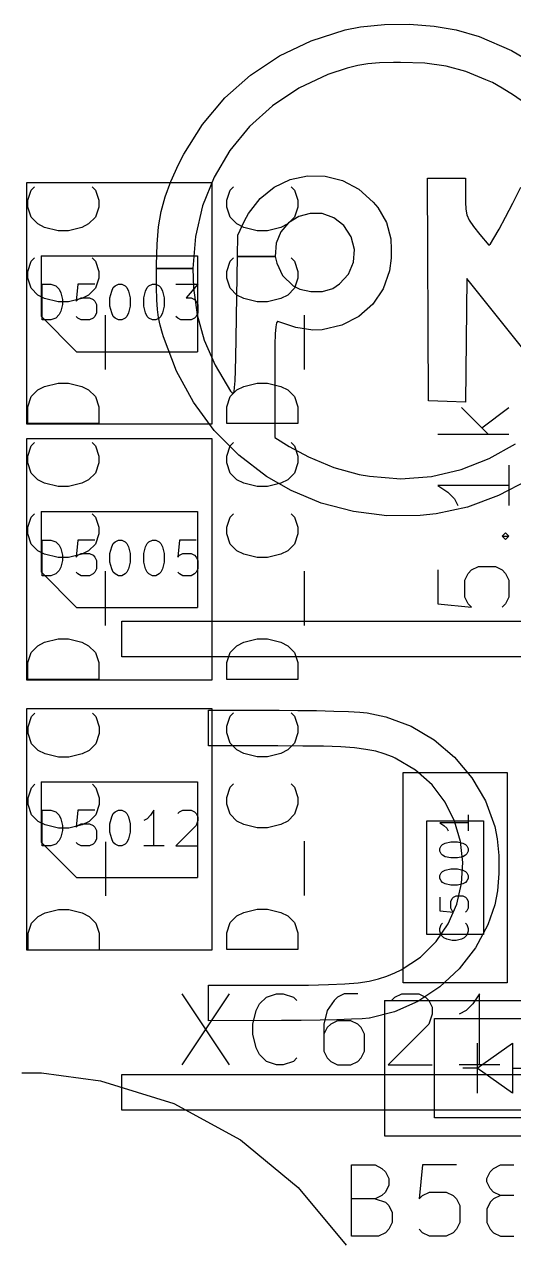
# Model space of a CAD drawing. Extents: x 0 to 141, y 0 to 216.
# Drawn here: x 100.71 to 107.6, y 23.16 to 40.27 of the extents above; entities that cross this region are included whole.
import ezdxf

# ---------------------------------------------------------------- set-up
doc = ezdxf.new("R2010")
doc.units = 0
doc.layers.get('0').update_dxf_attribs({"linetype": 'CONTINUOUS'})

msp = doc.modelspace()

# ---------------------------------------------------------------- linework, layer by layer
at = {"color": 0}
for p, q in [((105.227, 40.1959), (105.441, 40.2375)), ((105.441, 40.2375), (105.778, 40.2703)), ((105.778, 40.2703), (106.134, 40.2745)), ((106.134, 40.2745), (106.48, 40.2498)), ((106.48, 40.2498), (106.788, 40.1959)), ((104.302, 39.8307), (104.747, 40.0445)), ((104.747, 40.0445), (105.227, 40.1959)), ((106.788, 40.1959), (107.111, 40.1024)), ((107.111, 40.1024), (107.567, 39.908)), ((107.567, 39.908), (107.986, 39.6572)), ((103.896, 39.5609), (104.302, 39.8307)), ((105.547, 39.7207), (105.403, 39.6956)), ((105.708, 39.7344), (105.547, 39.7207)), ((105.909, 39.7397), (105.708, 39.7344)), ((106.007, 39.7397), (105.909, 39.7397)), ((106.349, 39.7274), (106.007, 39.7397)), ((106.646, 39.6861), (106.349, 39.7274)), ((103.533, 39.2384), (103.896, 39.5609)), ((104.983, 39.5676), (104.573, 39.3746)), ((105.256, 39.6586), (104.983, 39.5676)), ((105.403, 39.6956), (105.256, 39.6586)), ((106.925, 39.6117), (106.646, 39.6861)), ((107.208, 39.4959), (106.925, 39.6117)), ((104.573, 39.3746), (104.203, 39.1294)), ((107.298, 39.4547), (107.208, 39.4959)), ((107.437, 39.3774), (107.298, 39.4547)), ((107.594, 39.2797), (107.437, 39.3774)), ((103.218, 38.8648), (103.533, 39.2384)), ((107.752, 39.1721), (107.594, 39.2797)), ((104.203, 39.1294), (103.879, 38.8359)), ((102.956, 38.4457), (103.218, 38.8648)), ((103.879, 38.8359), (103.604, 38.4997)), ((102.884, 38.3039), (102.956, 38.4457)), ((103.604, 38.4997), (103.383, 38.1261)), ((102.774, 38.0615), (102.884, 38.3039)), ((100.748, 34.6494), (100.748, 38.0488)), ((100.748, 38.0488), (103.349, 38.0488)), ((100.809, 37.9416), (100.857, 37.9899)), ((101.666, 37.9899), (101.714, 37.9416)), ((102.693, 37.8464), (102.774, 38.0615)), ((103.383, 38.1261), (103.221, 37.7225)), ((103.349, 38.0488), (103.349, 34.6494)), ((103.609, 37.9416), (103.656, 37.9899)), ((104.229, 37.9857), (104.455, 38.0919)), ((104.455, 38.0919), (104.698, 38.1441)), ((104.466, 37.9899), (104.513, 37.9416)), ((104.698, 38.1441), (104.946, 38.1399)), ((104.946, 38.1399), (105.19, 38.0781)), ((105.19, 38.0781), (105.418, 37.9568)), ((106.401, 34.9774), (106.383, 38.1123)), ((106.383, 38.1123), (106.921, 38.1123)), ((106.921, 38.1123), (106.921, 37.8397)), ((100.761, 37.7994), (100.809, 37.9416)), ((101.714, 37.9416), (101.761, 37.7994)), ((102.636, 37.6396), (102.693, 37.8464)), ((103.561, 37.7994), (103.609, 37.9416)), ((103.866, 37.6135), (104.03, 37.8259)), ((104.03, 37.8259), (104.229, 37.9857)), ((104.513, 37.9416), (104.562, 37.7994)), ((105.418, 37.9568), (105.622, 37.7747)), ((106.921, 37.8397), (106.922, 37.7747)), ((107.585, 37.7596), (107.696, 37.9843)), ((100.761, 37.7045), (100.761, 37.7994)), ((100.809, 37.5613), (100.761, 37.7045)), ((101.761, 37.7045), (101.714, 37.5613)), ((101.761, 37.7994), (101.761, 37.7045)), ((103.221, 37.7225), (103.12, 37.2911)), ((103.561, 37.7045), (103.561, 37.7994)), ((103.609, 37.5613), (103.561, 37.7045)), ((104.562, 37.7045), (104.513, 37.5613)), ((104.562, 37.7994), (104.562, 37.7045)), ((105.622, 37.7747), (105.686, 37.6961)), ((105.686, 37.6961), (105.806, 37.4869)), ((106.922, 37.7747), (106.925, 37.6756)), ((106.925, 37.6756), (106.94, 37.5955)), ((107.482, 37.5599), (107.585, 37.7596)), ((100.904, 37.4661), (100.809, 37.5613)), ((101.714, 37.5613), (101.618, 37.4661)), ((102.6, 37.4248), (102.636, 37.6396)), ((103.704, 37.4661), (103.609, 37.5613)), ((103.715, 37.3063), (103.811, 37.5087)), ((103.811, 37.5087), (103.866, 37.6135)), ((104.43, 37.4812), (104.32, 37.3546)), ((104.513, 37.5613), (104.418, 37.4661)), ((104.573, 37.5694), (104.43, 37.4812)), ((104.734, 37.6149), (104.573, 37.5694)), ((104.903, 37.6121), (104.734, 37.6149)), ((105.067, 37.5543), (104.903, 37.6121)), ((105.208, 37.4442), (105.067, 37.5543)), ((105.806, 37.4869), (105.868, 37.2551)), ((106.94, 37.5955), (106.973, 37.5186)), ((106.973, 37.5186), (107.03, 37.4315)), ((107.392, 37.393), (107.482, 37.5599)), ((100.999, 37.4177), (100.904, 37.4661)), ((101.189, 37.3712), (100.999, 37.4177)), ((101.333, 37.3712), (101.189, 37.3712)), ((101.523, 37.4177), (101.333, 37.3712)), ((101.618, 37.4661), (101.523, 37.4177)), ((102.58, 37.181), (102.6, 37.4248)), ((103.799, 37.4177), (103.704, 37.4661)), ((103.71, 37.0085), (103.715, 37.3063)), ((103.989, 37.3712), (103.799, 37.4177)), ((104.133, 37.3712), (103.989, 37.3712)), ((104.323, 37.4177), (104.133, 37.3712)), ((104.32, 37.3546), (104.254, 37.1948)), ((104.418, 37.4661), (104.323, 37.4177)), ((105.312, 37.2844), (105.208, 37.4442)), ((107.03, 37.4315), (107.12, 37.3186)), ((107.12, 37.3186), (107.249, 37.1658)), ((107.32, 37.2664), (107.392, 37.393)), ((102.573, 36.89), (102.58, 37.181)), ((103.12, 37.2911), (103.084, 36.8378)), ((104.254, 37.1948), (104.244, 37.0085)), ((105.356, 37.1066), (105.312, 37.2844)), ((105.868, 37.2551), (105.872, 37.1066)), ((107.249, 37.1658), (107.271, 37.1877)), ((107.271, 37.1877), (107.32, 37.2664)), ((100.809, 36.9425), (100.857, 36.9895)), ((100.948, 37.0198), (100.948, 36.1692)), ((100.948, 37.0198), (103.149, 37.0198)), ((101.666, 36.9895), (101.714, 36.9425)), ((103.149, 37.0198), (103.149, 35.669)), ((103.609, 36.9425), (103.656, 36.9895)), ((103.697, 36.1611), (103.71, 37.0085)), ((103.71, 37.0085), (104.244, 37.0085)), ((104.244, 37.0085), (103.71, 37.0085)), ((104.244, 37.0085), (104.264, 36.9122)), ((104.466, 36.9895), (104.513, 36.9425)), ((105.343, 36.9274), (105.356, 37.1066)), ((105.875, 36.9866), (105.85, 36.8088)), ((105.872, 37.1066), (105.875, 36.9866)), ((100.761, 36.7993), (100.809, 36.9425)), ((100.761, 36.7041), (100.761, 36.7993)), ((101.714, 36.9425), (101.761, 36.7993)), ((101.761, 36.7993), (101.761, 36.7041)), ((102.573, 36.8378), (102.573, 36.89)), ((102.573, 36.8046), (102.573, 36.8378)), ((102.573, 36.8378), (103.084, 36.8378)), ((103.084, 36.8378), (102.573, 36.8378)), ((102.574, 36.5746), (102.573, 36.8046)), ((103.084, 36.8378), (103.092, 36.5661)), ((103.561, 36.7993), (103.609, 36.9425)), ((103.561, 36.7041), (103.561, 36.7993)), ((104.264, 36.9122), (104.346, 36.7411)), ((104.513, 36.9425), (104.562, 36.7993)), ((104.562, 36.7993), (104.562, 36.7041)), ((105.272, 36.7605), (105.343, 36.9274)), ((105.85, 36.8088), (105.76, 36.5538)), ((100.809, 36.5608), (100.761, 36.7041)), ((101.761, 36.7041), (101.714, 36.5608)), ((103.609, 36.5608), (103.561, 36.7041)), ((104.346, 36.7411), (104.494, 36.5965)), ((104.562, 36.7041), (104.513, 36.5608)), ((105.051, 36.558), (105.149, 36.6215)), ((105.149, 36.6215), (105.272, 36.7605)), ((106.939, 36.697), (106.929, 35.8278)), ((107.727, 35.7131), (106.939, 36.697)), ((100.904, 36.4656), (100.809, 36.5608)), ((100.999, 36.4187), (100.904, 36.4656)), ((100.965, 36.1184), (100.965, 36.6187)), ((100.965, 36.6187), (101.085, 36.6187)), ((101.085, 36.6187), (101.156, 36.5936)), ((101.156, 36.5936), (101.203, 36.5471)), ((101.203, 36.5471), (101.228, 36.4987)), ((101.228, 36.4987), (101.251, 36.4035)), ((101.465, 36.6187), (101.442, 36.3802)), ((101.703, 36.6187), (101.465, 36.6187)), ((101.618, 36.4656), (101.523, 36.4187)), ((101.714, 36.5608), (101.618, 36.4656)), ((101.918, 36.4271), (101.942, 36.522)), ((101.942, 36.522), (101.965, 36.5704)), ((101.965, 36.5704), (101.989, 36.5936)), ((101.989, 36.5936), (102.037, 36.6187)), ((102.037, 36.6187), (102.085, 36.6187)), ((102.085, 36.6187), (102.132, 36.5936)), ((102.132, 36.5936), (102.155, 36.5704)), ((102.155, 36.5704), (102.18, 36.522)), ((102.18, 36.522), (102.204, 36.4271)), ((102.394, 36.4271), (102.417, 36.522)), ((102.417, 36.522), (102.442, 36.5704)), ((102.442, 36.5704), (102.465, 36.5936)), ((102.465, 36.5936), (102.514, 36.6187)), ((102.514, 36.6187), (102.561, 36.6187)), ((102.561, 36.6187), (102.609, 36.5936)), ((102.578, 36.3996), (102.574, 36.5746)), ((102.609, 36.5936), (102.632, 36.5704)), ((102.632, 36.5704), (102.656, 36.522)), ((102.656, 36.522), (102.681, 36.4271)), ((102.846, 36.6187), (103.156, 36.6187)), ((103.156, 36.6187), (102.989, 36.4271)), ((103.092, 36.5661), (103.143, 36.1887)), ((103.704, 36.4656), (103.609, 36.5608)), ((103.799, 36.4187), (103.704, 36.4656)), ((104.418, 36.4656), (104.323, 36.4187)), ((104.513, 36.5608), (104.418, 36.4656)), ((104.494, 36.5965), (104.588, 36.5471)), ((104.588, 36.5471), (104.743, 36.5139)), ((104.743, 36.5139), (104.909, 36.5167)), ((104.909, 36.5167), (105.051, 36.558)), ((105.76, 36.5538), (105.616, 36.3375)), ((101.189, 36.3707), (100.999, 36.4187)), ((101.333, 36.3707), (101.189, 36.3707)), ((101.251, 36.3319), (101.228, 36.237)), ((101.251, 36.4035), (101.251, 36.3319)), ((101.523, 36.4187), (101.333, 36.3707)), ((101.442, 36.3802), (101.465, 36.4035)), ((101.465, 36.4035), (101.513, 36.4271)), ((101.513, 36.4271), (101.632, 36.4271)), ((101.632, 36.4271), (101.68, 36.4035)), ((101.68, 36.4035), (101.703, 36.3802)), ((101.703, 36.3802), (101.727, 36.3319)), ((101.727, 36.3319), (101.727, 36.2133)), ((101.918, 36.3086), (101.918, 36.4271)), ((101.942, 36.2133), (101.918, 36.3086)), ((102.204, 36.3086), (102.18, 36.2133)), ((102.204, 36.4271), (102.204, 36.3086)), ((102.394, 36.3086), (102.394, 36.4271)), ((102.417, 36.2133), (102.394, 36.3086)), ((102.587, 36.2631), (102.578, 36.3996)), ((102.681, 36.3086), (102.656, 36.2133)), ((102.681, 36.4271), (102.681, 36.3086)), ((102.989, 36.4271), (103.061, 36.4271)), ((103.061, 36.4271), (103.109, 36.4035)), ((103.109, 36.4035), (103.132, 36.3802)), ((103.132, 36.3802), (103.156, 36.3319)), ((103.156, 36.3319), (103.156, 36.2133)), ((103.989, 36.3707), (103.799, 36.4187)), ((104.133, 36.3707), (103.989, 36.3707)), ((104.323, 36.4187), (104.133, 36.3707)), ((105.616, 36.3375), (105.42, 36.164)), ((100.948, 36.1692), (101.448, 35.669)), ((101.085, 36.1184), (100.965, 36.1184)), ((101.156, 36.1417), (101.085, 36.1184)), ((101.203, 36.1901), (101.156, 36.1417)), ((101.228, 36.237), (101.203, 36.1901)), ((101.465, 36.1417), (101.442, 36.1654)), ((101.513, 36.1184), (101.465, 36.1417)), ((101.632, 36.1184), (101.513, 36.1184)), ((101.68, 36.1417), (101.632, 36.1184)), ((101.703, 36.1654), (101.68, 36.1417)), ((101.727, 36.2133), (101.703, 36.1654)), ((101.856, 35.4182), (101.856, 36.1805)), ((101.965, 36.1654), (101.942, 36.2133)), ((101.989, 36.1417), (101.965, 36.1654)), ((102.037, 36.1184), (101.989, 36.1417)), ((102.085, 36.1184), (102.037, 36.1184)), ((102.132, 36.1417), (102.085, 36.1184)), ((102.155, 36.1654), (102.132, 36.1417)), ((102.18, 36.2133), (102.155, 36.1654)), ((102.442, 36.1654), (102.417, 36.2133)), ((102.465, 36.1417), (102.442, 36.1654)), ((102.514, 36.1184), (102.465, 36.1417)), ((102.561, 36.1184), (102.514, 36.1184)), ((102.609, 36.1417), (102.561, 36.1184)), ((102.6, 36.1502), (102.587, 36.2631)), ((102.624, 36.0426), (102.6, 36.1502)), ((102.632, 36.1654), (102.609, 36.1417)), ((102.656, 36.2133), (102.632, 36.1654)), ((102.871, 36.1417), (102.846, 36.1654)), ((102.917, 36.1184), (102.871, 36.1417)), ((103.061, 36.1184), (102.917, 36.1184)), ((103.109, 36.1417), (103.061, 36.1184)), ((103.132, 36.1654), (103.109, 36.1417)), ((103.156, 36.2133), (103.132, 36.1654)), ((103.143, 36.1887), (103.244, 35.833)), ((103.692, 35.8454), (103.697, 36.1611)), ((104.656, 35.4182), (104.656, 36.1805)), ((105.42, 36.164), (105.181, 36.0426)), ((102.656, 35.9255), (102.624, 36.0426)), ((104.25, 36.0204), (104.243, 35.9212)), ((104.261, 36.0772), (104.25, 36.0204)), ((104.275, 36.0938), (104.261, 36.0772)), ((104.279, 36.0938), (104.275, 36.0938)), ((104.534, 36.008), (104.279, 36.0938)), ((104.772, 35.9724), (104.534, 36.008)), ((104.904, 35.9763), (104.772, 35.9724)), ((105.181, 36.0426), (104.904, 35.9763)), ((102.671, 35.8757), (102.656, 35.9255)), ((102.853, 35.3963), (102.671, 35.8757)), ((103.244, 35.833), (103.4, 35.4803)), ((103.688, 35.5946), (103.692, 35.8454)), ((104.238, 35.771), (104.235, 35.5618)), ((104.243, 35.9212), (104.238, 35.771)), ((106.929, 35.8278), (106.919, 34.9567)), ((101.448, 35.669), (103.149, 35.669)), ((103.682, 35.402), (103.688, 35.5946)), ((103.4, 35.4803), (103.615, 35.1152)), ((104.235, 35.5618), (104.235, 34.4634)), ((103.092, 34.9567), (102.853, 35.3963)), ((103.671, 35.1662), (103.678, 35.2612)), ((103.678, 35.2612), (103.682, 35.402)), ((100.809, 35.038), (100.904, 35.1331)), ((100.904, 35.1331), (100.999, 35.18)), ((100.999, 35.18), (101.189, 35.2282)), ((101.189, 35.2282), (101.333, 35.2282)), ((101.333, 35.2282), (101.523, 35.18)), ((101.523, 35.18), (101.618, 35.1331)), ((101.618, 35.1331), (101.714, 35.038)), ((103.609, 35.038), (103.704, 35.1331)), ((103.615, 35.1152), (103.626, 35.0986)), ((103.626, 35.0986), (103.641, 35.0821)), ((103.641, 35.0821), (103.653, 35.0821)), ((103.653, 35.0821), (103.663, 35.1083)), ((103.663, 35.1083), (103.671, 35.1662)), ((103.704, 35.1331), (103.799, 35.18)), ((103.799, 35.18), (103.989, 35.2282)), ((103.989, 35.2282), (104.133, 35.2282)), ((104.133, 35.2282), (104.323, 35.18)), ((104.323, 35.18), (104.418, 35.1331)), ((104.418, 35.1331), (104.513, 35.038)), ((100.761, 34.8947), (100.809, 35.038)), ((101.714, 35.038), (101.761, 34.8947)), ((103.386, 34.5612), (103.092, 34.9567)), ((103.561, 34.8947), (103.609, 35.038)), ((104.513, 35.038), (104.562, 34.8947)), ((106.66, 34.9677), (106.401, 34.9774)), ((106.919, 34.9567), (106.66, 34.9677)), ((100.761, 34.6563), (100.761, 34.8947)), ((101.761, 34.8947), (101.761, 34.6563)), ((103.561, 34.6563), (103.561, 34.8947)), ((104.562, 34.8947), (104.562, 34.6563)), ((106.863, 34.8837), (107.243, 34.5033)), ((107.148, 34.5984), (107.53, 34.8837)), ((103.349, 34.6494), (100.748, 34.6494)), ((101.761, 34.6563), (100.761, 34.6563)), ((104.562, 34.6563), (103.561, 34.6563)), ((100.748, 31.0499), (100.748, 34.4496)), ((100.748, 34.4496), (103.349, 34.4496)), ((103.349, 34.4496), (103.349, 31.0499)), ((103.73, 34.2112), (103.386, 34.5612)), ((104.235, 34.4634), (104.439, 34.3352)), ((107.53, 34.5033), (106.529, 34.5033)), ((100.761, 34.1988), (100.809, 34.3421)), ((100.809, 34.3421), (100.857, 34.3903)), ((101.666, 34.3903), (101.714, 34.3421)), ((101.714, 34.3421), (101.761, 34.1988)), ((103.561, 34.1988), (103.609, 34.3421)), ((103.609, 34.3421), (103.656, 34.3903)), ((104.439, 34.3352), (104.71, 34.1878)), ((104.466, 34.3903), (104.513, 34.3421)), ((104.513, 34.3421), (104.562, 34.1988)), ((107.255, 34.1643), (107.625, 34.3738)), ((100.761, 34.1037), (100.761, 34.1988)), ((100.809, 33.9617), (100.761, 34.1037)), ((101.761, 34.1037), (101.714, 33.9617)), ((101.761, 34.1988), (101.761, 34.1037)), ((103.561, 34.1037), (103.561, 34.1988)), ((103.609, 33.9617), (103.561, 34.1037)), ((104.122, 33.9135), (103.73, 34.2112)), ((104.562, 34.1037), (104.513, 33.9617)), ((104.562, 34.1988), (104.562, 34.1037)), ((104.71, 34.1878), (105.066, 34.0417)), ((106.86, 34.01), (107.255, 34.1643)), ((107.53, 34.0747), (107.53, 33.5029)), ((100.904, 33.8667), (100.809, 33.9617)), ((101.714, 33.9617), (101.618, 33.8667)), ((103.704, 33.8667), (103.609, 33.9617)), ((104.468, 33.7151), (104.122, 33.9135)), ((104.513, 33.9617), (104.418, 33.8667)), ((105.066, 34.0417), (105.424, 33.9424)), ((105.424, 33.9424), (105.567, 33.9163)), ((105.567, 33.9163), (106.01, 33.8818)), ((106.01, 33.8818), (106.443, 33.9149)), ((106.443, 33.9149), (106.86, 34.01)), ((100.999, 33.8184), (100.904, 33.8667)), ((101.189, 33.7702), (100.999, 33.8184)), ((101.333, 33.7702), (101.189, 33.7702)), ((101.523, 33.8184), (101.333, 33.7702)), ((101.618, 33.8667), (101.523, 33.8184)), ((103.799, 33.8184), (103.704, 33.8667)), ((103.989, 33.7702), (103.799, 33.8184)), ((104.133, 33.7702), (103.989, 33.7702)), ((104.323, 33.8184), (104.133, 33.7702)), ((104.418, 33.8667), (104.323, 33.8184)), ((104.889, 33.5401), (104.468, 33.7151)), ((107.53, 33.7881), (106.529, 33.7881)), ((106.529, 33.7881), (106.673, 33.693)), ((107.803, 33.8598), (107.384, 33.6434)), ((106.673, 33.693), (106.767, 33.598)), ((106.767, 33.598), (106.814, 33.5029)), ((107.384, 33.6434), (106.947, 33.4836)), ((100.809, 33.3416), (100.857, 33.3899)), ((100.948, 33.4188), (100.948, 32.5699)), ((100.948, 33.4188), (103.149, 33.4188)), ((101.666, 33.3899), (101.714, 33.3416)), ((103.149, 33.4188), (103.149, 32.0697)), ((103.609, 33.3416), (103.656, 33.3899)), ((104.466, 33.3899), (104.513, 33.3416)), ((105.344, 33.4216), (104.889, 33.5401)), ((105.814, 33.3609), (105.344, 33.4216)), ((106.509, 33.3871), (106.284, 33.3637)), ((106.947, 33.4836), (106.509, 33.3871)), ((100.761, 33.1997), (100.809, 33.3416)), ((100.761, 33.1046), (100.761, 33.1997)), ((101.714, 33.3416), (101.761, 33.1997)), ((101.761, 33.1997), (101.761, 33.1046)), ((103.561, 33.1997), (103.609, 33.3416)), ((103.561, 33.1046), (103.561, 33.1997)), ((104.513, 33.3416), (104.562, 33.1997)), ((104.562, 33.1997), (104.562, 33.1046)), ((106.284, 33.3637), (105.814, 33.3609)), ((100.809, 32.9613), (100.761, 33.1046)), ((101.761, 33.1046), (101.714, 32.9613)), ((103.609, 32.9613), (103.561, 33.1046)), ((104.562, 33.1046), (104.513, 32.9613)), ((107.435, 33.0743), (107.482, 33.1225)), ((107.482, 33.0274), (107.435, 33.0743)), ((107.435, 33.0743), (107.53, 33.0743)), ((107.482, 33.1225), (107.53, 33.0743)), ((107.53, 33.0743), (107.482, 33.0274)), ((100.904, 32.8662), (100.809, 32.9613)), ((100.999, 32.818), (100.904, 32.8662)), ((100.965, 32.5176), (100.965, 33.0178)), ((100.965, 33.0178), (101.085, 33.0178)), ((101.085, 33.0178), (101.156, 32.9944)), ((101.156, 32.9944), (101.203, 32.9461)), ((101.203, 32.9461), (101.228, 32.8993)), ((101.228, 32.8993), (101.251, 32.8042)), ((101.465, 33.0178), (101.442, 32.7794)), ((101.703, 33.0178), (101.465, 33.0178)), ((101.618, 32.8662), (101.523, 32.818)), ((101.714, 32.9613), (101.618, 32.8662)), ((101.918, 32.8276), (101.942, 32.9227)), ((101.942, 32.9227), (101.965, 32.9709)), ((101.965, 32.9709), (101.989, 32.9944)), ((101.989, 32.9944), (102.037, 33.0178)), ((102.037, 33.0178), (102.085, 33.0178)), ((102.085, 33.0178), (102.132, 32.9944)), ((102.132, 32.9944), (102.155, 32.9709)), ((102.155, 32.9709), (102.18, 32.9227)), ((102.18, 32.9227), (102.204, 32.8276)), ((102.394, 32.8276), (102.417, 32.9227)), ((102.417, 32.9227), (102.442, 32.9709)), ((102.442, 32.9709), (102.465, 32.9944)), ((102.465, 32.9944), (102.514, 33.0178)), ((102.514, 33.0178), (102.561, 33.0178)), ((102.561, 33.0178), (102.609, 32.9944)), ((102.609, 32.9944), (102.632, 32.9709)), ((102.632, 32.9709), (102.656, 32.9227)), ((102.656, 32.9227), (102.681, 32.8276)), ((102.894, 33.0178), (102.871, 32.7794)), ((103.132, 33.0178), (102.894, 33.0178)), ((103.704, 32.8662), (103.609, 32.9613)), ((103.799, 32.818), (103.704, 32.8662)), ((104.418, 32.8662), (104.323, 32.818)), ((104.513, 32.9613), (104.418, 32.8662)), ((101.189, 32.7711), (100.999, 32.818)), ((101.333, 32.7711), (101.189, 32.7711)), ((101.251, 32.7326), (101.228, 32.6374)), ((101.251, 32.8042), (101.251, 32.7326)), ((101.523, 32.818), (101.333, 32.7711)), ((101.442, 32.7794), (101.465, 32.8042)), ((101.465, 32.8042), (101.513, 32.8276)), ((101.513, 32.8276), (101.632, 32.8276)), ((101.632, 32.8276), (101.68, 32.8042)), ((101.68, 32.8042), (101.703, 32.7794)), ((101.703, 32.7794), (101.727, 32.7326)), ((101.727, 32.7326), (101.727, 32.6126)), ((101.918, 32.7091), (101.918, 32.8276)), ((101.942, 32.6126), (101.918, 32.7091)), ((102.204, 32.7091), (102.18, 32.6126)), ((102.204, 32.8276), (102.204, 32.7091)), ((102.394, 32.7091), (102.394, 32.8276)), ((102.417, 32.6126), (102.394, 32.7091)), ((102.681, 32.7091), (102.656, 32.6126)), ((102.681, 32.8276), (102.681, 32.7091)), ((102.871, 32.7794), (102.894, 32.8042)), ((102.894, 32.8042), (102.942, 32.8276)), ((102.942, 32.8276), (103.061, 32.8276)), ((103.061, 32.8276), (103.109, 32.8042)), ((103.109, 32.8042), (103.132, 32.7794)), ((103.132, 32.7794), (103.156, 32.7326)), ((103.156, 32.7326), (103.156, 32.6126)), ((103.989, 32.7711), (103.799, 32.818)), ((104.133, 32.7711), (103.989, 32.7711)), ((104.323, 32.818), (104.133, 32.7711)), ((100.948, 32.5699), (101.448, 32.0697)), ((101.085, 32.5176), (100.965, 32.5176)), ((101.156, 32.5424), (101.085, 32.5176)), ((101.203, 32.5892), (101.156, 32.5424)), ((101.228, 32.6374), (101.203, 32.5892)), ((101.465, 32.5424), (101.442, 32.5658)), ((101.513, 32.5176), (101.465, 32.5424)), ((101.632, 32.5176), (101.513, 32.5176)), ((101.68, 32.5424), (101.632, 32.5176)), ((101.703, 32.5658), (101.68, 32.5424)), ((101.727, 32.6126), (101.703, 32.5658)), ((101.856, 31.8189), (101.856, 32.581)), ((101.965, 32.5658), (101.942, 32.6126)), ((101.989, 32.5424), (101.965, 32.5658)), ((102.037, 32.5176), (101.989, 32.5424)), ((102.085, 32.5176), (102.037, 32.5176)), ((102.132, 32.5424), (102.085, 32.5176)), ((102.155, 32.5658), (102.132, 32.5424)), ((102.18, 32.6126), (102.155, 32.5658)), ((102.442, 32.5658), (102.417, 32.6126)), ((102.465, 32.5424), (102.442, 32.5658)), ((102.514, 32.5176), (102.465, 32.5424)), ((102.561, 32.5176), (102.514, 32.5176)), ((102.609, 32.5424), (102.561, 32.5176)), ((102.632, 32.5658), (102.609, 32.5424)), ((102.656, 32.6126), (102.632, 32.5658)), ((102.894, 32.5424), (102.871, 32.5658)), ((102.942, 32.5176), (102.894, 32.5424)), ((103.061, 32.5176), (102.942, 32.5176)), ((103.109, 32.5424), (103.061, 32.5176)), ((103.132, 32.5658), (103.109, 32.5424)), ((103.156, 32.6126), (103.132, 32.5658)), ((104.656, 31.8189), (104.656, 32.581)), ((106.529, 32.5989), (106.529, 32.1221)), ((106.911, 32.4556), (106.958, 32.5506)), ((106.958, 32.5506), (107.006, 32.5989)), ((107.006, 32.5989), (107.101, 32.6457)), ((107.101, 32.6457), (107.34, 32.6457)), ((107.34, 32.6457), (107.435, 32.5989)), ((107.435, 32.5989), (107.482, 32.5506)), ((107.482, 32.5506), (107.53, 32.4556)), ((106.911, 32.2171), (106.911, 32.4556)), ((107.53, 32.4556), (107.53, 32.2171)), ((106.958, 32.1221), (106.911, 32.2171)), ((107.53, 32.2171), (107.482, 32.1221)), ((101.448, 32.0697), (103.149, 32.0697)), ((106.529, 32.1221), (107.006, 32.0752)), ((107.006, 32.0752), (106.958, 32.1221)), ((107.482, 32.1221), (107.435, 32.0752)), ((102.085, 31.8782), (126.661, 31.8782)), ((102.085, 31.3779), (102.085, 31.8782)), ((100.809, 31.4372), (100.904, 31.5323)), ((100.904, 31.5323), (100.999, 31.5805)), ((100.999, 31.5805), (101.189, 31.6273)), ((101.189, 31.6273), (101.333, 31.6273)), ((101.333, 31.6273), (101.523, 31.5805)), ((101.523, 31.5805), (101.618, 31.5323)), ((101.618, 31.5323), (101.714, 31.4372)), ((103.609, 31.4372), (103.704, 31.5323)), ((103.704, 31.5323), (103.799, 31.5805)), ((103.799, 31.5805), (103.989, 31.6273)), ((103.989, 31.6273), (104.133, 31.6273)), ((104.133, 31.6273), (104.323, 31.5805)), ((104.323, 31.5805), (104.418, 31.5323)), ((104.418, 31.5323), (104.513, 31.4372)), ((100.761, 31.2952), (100.809, 31.4372)), ((101.714, 31.4372), (101.761, 31.2952)), ((126.661, 31.3779), (102.085, 31.3779)), ((103.561, 31.2952), (103.609, 31.4372)), ((104.513, 31.4372), (104.562, 31.2952)), ((100.761, 31.0569), (100.761, 31.2952)), ((101.761, 31.2952), (101.761, 31.0569)), ((103.561, 31.0569), (103.561, 31.2952)), ((104.562, 31.2952), (104.562, 31.0569)), ((103.349, 31.0499), (100.748, 31.0499)), ((101.761, 31.0569), (100.761, 31.0569)), ((104.562, 31.0569), (103.561, 31.0569)), ((100.748, 27.2493), (100.748, 30.6489)), ((100.748, 30.6489), (103.349, 30.6489)), ((103.349, 30.6489), (103.349, 27.2493)), ((100.766, 30.3912), (100.813, 30.5346)), ((100.813, 30.5346), (100.861, 30.5828)), ((101.67, 30.5828), (101.719, 30.5346)), ((101.719, 30.5346), (101.767, 30.3912)), ((103.303, 30.1239), (103.303, 30.6255)), ((103.303, 30.6255), (104.297, 30.6241)), ((103.561, 30.3995), (103.609, 30.5428)), ((103.609, 30.5428), (103.656, 30.5897)), ((104.297, 30.6241), (104.559, 30.6228)), ((104.466, 30.5897), (104.513, 30.5428)), ((104.513, 30.5428), (104.562, 30.3995)), ((104.559, 30.6228), (104.823, 30.6186)), ((104.823, 30.6186), (105.066, 30.6131)), ((105.066, 30.6131), (105.274, 30.6062)), ((105.274, 30.6062), (105.435, 30.598)), ((105.435, 30.598), (105.537, 30.5883)), ((105.537, 30.5883), (105.8, 30.5318)), ((105.8, 30.5318), (106.154, 30.3982)), ((100.766, 30.2962), (100.766, 30.3912)), ((100.813, 30.1542), (100.766, 30.2962)), ((101.767, 30.2962), (101.719, 30.1542)), ((101.767, 30.3912), (101.767, 30.2962)), ((103.561, 30.3044), (103.561, 30.3995)), ((103.609, 30.1611), (103.561, 30.3044)), ((104.562, 30.3044), (104.513, 30.1611)), ((104.562, 30.3995), (104.562, 30.3044)), ((106.154, 30.3982), (106.478, 30.2066)), ((100.908, 30.0591), (100.813, 30.1542)), ((101.719, 30.1542), (101.623, 30.0591)), ((104.279, 30.1225), (103.303, 30.1239)), ((103.704, 30.0661), (103.609, 30.1611)), ((104.633, 30.1212), (104.279, 30.1225)), ((104.513, 30.1611), (104.418, 30.0661)), ((104.924, 30.117), (104.633, 30.1212)), ((106.478, 30.2066), (106.766, 29.9627)), ((101.005, 30.0109), (100.908, 30.0591)), ((101.195, 29.9627), (101.005, 30.0109)), ((101.338, 29.9627), (101.195, 29.9627)), ((101.528, 30.0109), (101.338, 29.9627)), ((101.623, 30.0591), (101.528, 30.0109)), ((103.799, 30.0178), (103.704, 30.0661)), ((103.989, 29.9709), (103.799, 30.0178)), ((104.133, 29.9709), (103.989, 29.9709)), ((104.323, 30.0178), (104.133, 29.9709)), ((104.418, 30.0661), (104.323, 30.0178)), ((105.164, 30.1088), (104.924, 30.117)), ((105.358, 30.0936), (105.164, 30.1088)), ((105.519, 30.0743), (105.358, 30.0936)), ((105.656, 30.0468), (105.519, 30.0743)), ((105.777, 30.0109), (105.656, 30.0468)), ((105.891, 29.9668), (105.777, 30.0109)), ((105.931, 29.9489), (105.891, 29.9668)), ((106.216, 29.7822), (105.931, 29.9489)), ((106.766, 29.9627), (107.01, 29.6747)), ((106.451, 29.5741), (106.216, 29.7822)), ((100.948, 29.6195), (100.948, 28.7693)), ((100.948, 29.6195), (103.149, 29.6195)), ((103.149, 29.6195), (103.149, 28.2691)), ((106.044, 26.7891), (106.044, 29.7491)), ((106.044, 29.7491), (107.505, 29.7491)), ((107.01, 29.6747), (107.202, 29.3481)), ((107.505, 29.7491), (107.505, 26.7891)), ((100.766, 29.3922), (100.813, 29.5341)), ((100.813, 29.5341), (100.861, 29.5824)), ((101.67, 29.5824), (101.719, 29.5341)), ((101.719, 29.5341), (101.767, 29.3922)), ((103.561, 29.3991), (103.609, 29.5424)), ((103.609, 29.5424), (103.656, 29.5892)), ((104.466, 29.5892), (104.513, 29.5424)), ((104.513, 29.5424), (104.562, 29.3991)), ((106.634, 29.3315), (106.451, 29.5741)), ((100.766, 29.2971), (100.766, 29.3922)), ((100.813, 29.1538), (100.766, 29.2971)), ((101.767, 29.2971), (101.719, 29.1538)), ((101.767, 29.3922), (101.767, 29.2971)), ((103.561, 29.304), (103.561, 29.3991)), ((103.609, 29.1607), (103.561, 29.304)), ((104.562, 29.304), (104.513, 29.1607)), ((104.562, 29.3991), (104.562, 29.304)), ((106.767, 29.0642), (106.634, 29.3315)), ((107.202, 29.3481), (107.334, 28.9912)), ((100.908, 29.0587), (100.813, 29.1538)), ((100.965, 28.7183), (100.965, 29.2185)), ((100.965, 29.2185), (101.085, 29.2185)), ((101.085, 29.2185), (101.156, 29.1937)), ((101.156, 29.1937), (101.203, 29.1469)), ((101.203, 29.1469), (101.228, 29.0987)), ((101.228, 29.0987), (101.251, 29.0036)), ((101.465, 29.2185), (101.442, 28.9801)), ((101.703, 29.2185), (101.465, 29.2185)), ((101.719, 29.1538), (101.623, 29.0587)), ((101.918, 29.027), (101.942, 29.1235)), ((101.942, 29.1235), (101.965, 29.1703)), ((101.965, 29.1703), (101.989, 29.1937)), ((101.989, 29.1937), (102.037, 29.2185)), ((102.037, 29.2185), (102.085, 29.2185)), ((102.085, 29.2185), (102.132, 29.1937)), ((102.132, 29.1937), (102.155, 29.1703)), ((102.155, 29.1703), (102.18, 29.1235)), ((102.18, 29.1235), (102.204, 29.027)), ((102.442, 29.0987), (102.394, 29.0752)), ((102.489, 29.1469), (102.442, 29.0987)), ((102.537, 29.2185), (102.489, 29.1469)), ((102.537, 28.7183), (102.537, 29.2185)), ((102.871, 29.1703), (102.894, 29.1937)), ((102.894, 29.1937), (102.942, 29.2185)), ((102.942, 29.2185), (103.061, 29.2185)), ((103.061, 29.2185), (103.109, 29.1937)), ((103.109, 29.1937), (103.132, 29.1703)), ((103.132, 29.1703), (103.156, 29.1235)), ((103.156, 29.1235), (103.156, 29.0752)), ((103.704, 29.0656), (103.609, 29.1607)), ((104.513, 29.1607), (104.418, 29.0656)), ((106.959, 29.1551), (106.959, 28.9264)), ((101.005, 29.0105), (100.908, 29.0587)), ((101.195, 28.9636), (101.005, 29.0105)), ((101.338, 28.9636), (101.195, 28.9636)), ((101.251, 28.9319), (101.228, 28.8368)), ((101.251, 29.0036), (101.251, 28.9319)), ((101.528, 29.0105), (101.338, 28.9636)), ((101.442, 28.9801), (101.465, 29.0036)), ((101.465, 29.0036), (101.513, 29.027)), ((101.513, 29.027), (101.632, 29.027)), ((101.623, 29.0587), (101.528, 29.0105)), ((101.632, 29.027), (101.68, 29.0036)), ((101.68, 29.0036), (101.703, 28.9801)), ((101.703, 28.9801), (101.727, 28.9319)), ((101.727, 28.9319), (101.727, 28.8134)), ((101.918, 28.9085), (101.918, 29.027)), ((102.204, 29.027), (102.204, 28.9085)), ((103.132, 29.0036), (102.846, 28.7183)), ((103.156, 29.0752), (103.132, 29.0036)), ((103.799, 29.0187), (103.704, 29.0656)), ((103.989, 28.9705), (103.799, 29.0187)), ((104.133, 28.9705), (103.989, 28.9705)), ((104.323, 29.0187), (104.133, 28.9705)), ((104.418, 29.0656), (104.323, 29.0187)), ((106.375, 27.4698), (106.375, 29.0697)), ((106.375, 29.0697), (107.174, 29.0697)), ((106.959, 29.0408), (106.56, 29.0408)), ((106.56, 29.0408), (106.616, 29.0022)), ((106.616, 29.0022), (106.655, 28.965)), ((106.655, 28.965), (106.674, 28.9264)), ((106.85, 28.7776), (106.767, 29.0642)), ((107.174, 29.0697), (107.174, 27.4698)), ((107.334, 28.9912), (107.367, 28.8162)), ((100.948, 28.7693), (101.448, 28.2691)), ((101.203, 28.79), (101.156, 28.7418)), ((101.228, 28.8368), (101.203, 28.79)), ((101.465, 28.7418), (101.442, 28.7652)), ((101.703, 28.7652), (101.68, 28.7418)), ((101.727, 28.8134), (101.703, 28.7652)), ((101.862, 28.0114), (101.862, 28.7734)), ((101.942, 28.8134), (101.918, 28.9085)), ((101.965, 28.7652), (101.942, 28.8134)), ((101.989, 28.7418), (101.965, 28.7652)), ((102.155, 28.7652), (102.132, 28.7418)), ((102.18, 28.8134), (102.155, 28.7652)), ((102.204, 28.9085), (102.18, 28.8134)), ((104.656, 28.0183), (104.656, 28.7803)), ((106.598, 28.7362), (106.635, 28.7555)), ((106.635, 28.7555), (106.712, 28.7734)), ((106.712, 28.7734), (106.808, 28.7734)), ((106.808, 28.7734), (106.884, 28.7555)), ((106.884, 28.4827), (106.85, 28.7776)), ((106.884, 28.7555), (106.922, 28.7362)), ((107.367, 28.8162), (107.388, 28.5791)), ((101.085, 28.7183), (100.965, 28.7183)), ((101.156, 28.7418), (101.085, 28.7183)), ((101.513, 28.7183), (101.465, 28.7418)), ((101.632, 28.7183), (101.513, 28.7183)), ((101.68, 28.7418), (101.632, 28.7183)), ((102.037, 28.7183), (101.989, 28.7418)), ((102.085, 28.7183), (102.037, 28.7183)), ((102.132, 28.7418), (102.085, 28.7183)), ((102.681, 28.7183), (102.394, 28.7183)), ((102.846, 28.7183), (103.156, 28.7183)), ((106.56, 28.6784), (106.579, 28.7169)), ((106.56, 28.6411), (106.56, 28.6784)), ((106.579, 28.6026), (106.56, 28.6411)), ((106.579, 28.7169), (106.598, 28.7362)), ((106.598, 28.5833), (106.579, 28.6026)), ((106.635, 28.564), (106.598, 28.5833)), ((106.922, 28.5833), (106.884, 28.564)), ((106.922, 28.7362), (106.94, 28.7169)), ((106.94, 28.6026), (106.922, 28.5833)), ((106.94, 28.7169), (106.959, 28.6784)), ((106.959, 28.6411), (106.94, 28.6026)), ((106.959, 28.6784), (106.959, 28.6411)), ((107.388, 28.5791), (107.388, 28.327)), ((106.712, 28.5461), (106.635, 28.564)), ((106.808, 28.5461), (106.712, 28.5461)), ((106.884, 28.564), (106.808, 28.5461)), ((106.864, 28.185), (106.884, 28.4827)), ((101.448, 28.2691), (103.149, 28.2691)), ((106.56, 28.298), (106.579, 28.3366)), ((106.56, 28.2594), (106.56, 28.298)), ((106.579, 28.2222), (106.56, 28.2594)), ((106.579, 28.3366), (106.598, 28.3545)), ((106.598, 28.3545), (106.635, 28.3738)), ((106.635, 28.3738), (106.712, 28.3931)), ((106.712, 28.3931), (106.808, 28.3931)), ((106.808, 28.3931), (106.884, 28.3738)), ((106.884, 28.3738), (106.922, 28.3545)), ((106.922, 28.3545), (106.94, 28.3366)), ((106.94, 28.3366), (106.959, 28.298)), ((106.959, 28.2594), (106.94, 28.2222)), ((106.959, 28.298), (106.959, 28.2594)), ((107.388, 28.327), (107.37, 28.0858)), ((106.598, 28.2029), (106.579, 28.2222)), ((106.635, 28.1836), (106.598, 28.2029)), ((106.712, 28.1643), (106.635, 28.1836)), ((106.808, 28.1643), (106.712, 28.1643)), ((106.796, 27.8956), (106.864, 28.185)), ((106.884, 28.1836), (106.808, 28.1643)), ((106.922, 28.2029), (106.884, 28.1836)), ((106.94, 28.2222), (106.922, 28.2029)), ((107.37, 28.0858), (107.334, 27.8874)), ((106.56, 27.9935), (106.56, 27.8033)), ((106.677, 27.6214), (106.796, 27.8956)), ((106.712, 27.9356), (106.73, 27.9742)), ((106.712, 27.8405), (106.712, 27.9356)), ((106.73, 27.9742), (106.75, 27.9935)), ((106.75, 27.9935), (106.788, 28.0128)), ((106.788, 28.0128), (106.884, 28.0128)), ((106.884, 28.0128), (106.922, 27.9935)), ((106.922, 27.9935), (106.94, 27.9742)), ((106.94, 27.9742), (106.959, 27.9356)), ((106.959, 27.9356), (106.959, 27.8405)), ((100.813, 27.6297), (100.908, 27.7247)), ((100.908, 27.7247), (101.005, 27.773)), ((101.005, 27.773), (101.195, 27.8198)), ((101.195, 27.8198), (101.338, 27.8198)), ((101.338, 27.8198), (101.528, 27.773)), ((101.528, 27.773), (101.623, 27.7247)), ((101.623, 27.7247), (101.719, 27.6297)), ((103.609, 27.638), (103.704, 27.733)), ((103.704, 27.733), (103.799, 27.7799)), ((103.799, 27.7799), (103.989, 27.8281)), ((103.989, 27.8281), (104.133, 27.8281)), ((104.133, 27.8281), (104.323, 27.7799)), ((104.323, 27.7799), (104.418, 27.733)), ((104.418, 27.733), (104.513, 27.638)), ((106.56, 27.8033), (106.75, 27.784)), ((106.73, 27.8033), (106.712, 27.8405)), ((106.75, 27.784), (106.73, 27.8033)), ((106.94, 27.8033), (106.922, 27.784)), ((106.959, 27.8405), (106.94, 27.8033)), ((107.334, 27.8874), (107.235, 27.6049)), ((100.766, 27.4877), (100.813, 27.6297)), ((101.719, 27.6297), (101.767, 27.4877)), ((103.561, 27.4946), (103.609, 27.638)), ((104.513, 27.638), (104.562, 27.4946)), ((106.507, 27.3706), (106.677, 27.6214)), ((106.56, 27.5553), (106.579, 27.6117)), ((106.56, 27.5167), (106.56, 27.5553)), ((106.579, 27.6117), (106.598, 27.631)), ((106.922, 27.631), (106.94, 27.6117)), ((106.94, 27.6117), (106.959, 27.5553)), ((106.959, 27.5553), (106.959, 27.5167)), ((107.235, 27.6049), (107.059, 27.2796)), ((100.766, 27.2493), (100.766, 27.4877)), ((101.767, 27.4877), (101.767, 27.2493)), ((103.561, 27.2562), (103.561, 27.4946)), ((104.562, 27.4946), (104.562, 27.2562)), ((107.174, 27.4698), (106.375, 27.4698)), ((106.579, 27.4602), (106.56, 27.5167)), ((106.616, 27.4216), (106.579, 27.4602)), ((106.655, 27.4023), (106.616, 27.4216)), ((106.73, 27.383), (106.655, 27.4023)), ((106.788, 27.383), (106.73, 27.383)), ((106.864, 27.4023), (106.788, 27.383)), ((106.903, 27.4216), (106.864, 27.4023)), ((106.94, 27.4602), (106.903, 27.4216)), ((106.959, 27.5167), (106.94, 27.4602)), ((103.349, 27.2493), (100.748, 27.2493)), ((101.767, 27.2493), (100.766, 27.2493)), ((104.562, 27.2562), (103.561, 27.2562)), ((106.287, 27.1515), (106.507, 27.3706)), ((107.059, 27.2796), (106.83, 26.9875)), ((106.015, 26.9723), (106.287, 27.1515)), ((105.695, 26.8442), (105.814, 26.8814)), ((105.814, 26.8814), (105.927, 26.9296)), ((105.927, 26.9296), (106.015, 26.9723)), ((106.83, 26.9875), (106.558, 26.734)), ((103.303, 26.2544), (103.303, 26.756)), ((103.303, 26.756), (104.261, 26.756)), ((104.261, 26.756), (104.375, 26.7574)), ((104.375, 26.7574), (104.713, 26.7588)), ((104.713, 26.7588), (104.993, 26.7656)), ((104.993, 26.7656), (105.222, 26.7753)), ((105.222, 26.7753), (105.409, 26.7918)), ((105.409, 26.7918), (105.563, 26.8139)), ((105.563, 26.8139), (105.695, 26.8442)), ((107.505, 26.7891), (106.044, 26.7891)), ((106.558, 26.734), (106.251, 26.5286)), ((102.927, 26.6361), (103.594, 25.637)), ((103.594, 26.6361), (102.927, 25.637)), ((104.023, 26.4942), (104.118, 26.5892)), ((104.118, 26.5892), (104.261, 26.6361)), ((104.261, 26.6361), (104.356, 26.6361)), ((104.356, 26.6361), (104.499, 26.5892)), ((104.499, 26.5892), (104.546, 26.541)), ((105.07, 26.541), (104.975, 26.3991)), ((105.118, 26.5892), (105.07, 26.541)), ((105.213, 26.6361), (105.118, 26.5892)), ((105.403, 26.6361), (105.213, 26.6361)), ((105.782, 26.5396), (105.782, 24.6393)), ((105.782, 26.5396), (108.982, 26.5396)), ((105.88, 26.541), (105.927, 26.5892)), ((106.251, 26.5286), (105.919, 26.3798)), ((105.927, 26.5892), (106.022, 26.6361)), ((106.022, 26.6361), (106.261, 26.6361)), ((106.261, 26.6361), (106.355, 26.5892)), ((106.355, 26.5892), (106.404, 26.541)), ((106.404, 26.541), (106.451, 26.4459)), ((107.118, 26.6361), (107.023, 26.4942)), ((107.118, 25.637), (107.118, 26.6361)), ((103.928, 26.2075), (103.974, 26.3991)), ((103.974, 26.3991), (104.023, 26.4942)), ((104.975, 26.3991), (104.928, 26.2075)), ((105.919, 26.3798), (105.569, 26.293)), ((106.451, 26.4459), (106.451, 26.3508)), ((106.928, 26.3991), (106.832, 26.3508)), ((107.023, 26.4942), (106.928, 26.3991)), ((104.333, 26.2585), (103.303, 26.2544)), ((103.928, 26.0656), (103.928, 26.2075)), ((104.61, 26.2613), (104.333, 26.2585)), ((104.873, 26.2654), (104.61, 26.2613)), ((105.111, 26.2709), (104.873, 26.2654)), ((104.928, 26.2075), (104.928, 25.8272)), ((105.023, 26.2075), (104.975, 26.1607)), ((105.118, 26.2558), (105.023, 26.2075)), ((105.314, 26.2764), (105.111, 26.2709)), ((105.308, 26.2558), (105.118, 26.2558)), ((105.403, 26.2075), (105.308, 26.2558)), ((105.468, 26.2847), (105.314, 26.2764)), ((105.452, 26.1607), (105.403, 26.2075)), ((105.563, 26.293), (105.468, 26.2847)), ((105.569, 26.293), (105.563, 26.293)), ((106.404, 26.2075), (105.832, 25.637)), ((106.451, 26.3508), (106.404, 26.2075)), ((106.482, 26.2888), (108.282, 26.2888)), ((106.482, 24.8888), (106.482, 26.2888)), ((103.974, 25.8754), (103.928, 26.0656)), ((104.975, 26.1607), (104.928, 26.0656)), ((105.499, 26.0656), (105.452, 26.1607)), ((105.499, 25.8272), (105.499, 26.0656)), ((104.023, 25.779), (103.974, 25.8754)), ((107.082, 25.9388), (107.082, 25.2388)), ((107.082, 25.5888), (107.582, 25.9388)), ((107.582, 25.9388), (107.582, 25.2388)), ((104.118, 25.6839), (104.023, 25.779)), ((104.261, 25.637), (104.118, 25.6839)), ((104.499, 25.6839), (104.356, 25.637)), ((104.546, 25.7321), (104.499, 25.6839)), ((104.928, 25.8272), (104.975, 25.7321)), ((104.975, 25.7321), (105.023, 25.6839)), ((105.023, 25.6839), (105.118, 25.637)), ((105.308, 25.637), (105.403, 25.6839)), ((105.403, 25.6839), (105.452, 25.7321)), ((105.452, 25.7321), (105.499, 25.8272)), ((100.678, 25.5213), (100.955, 25.5213)), ((100.955, 25.5213), (101.786, 25.4096)), ((102.085, 25.502), (126.661, 25.502)), ((102.085, 25.0004), (102.085, 25.502)), ((104.356, 25.637), (104.261, 25.637)), ((105.118, 25.637), (105.308, 25.637)), ((105.832, 25.637), (106.451, 25.637)), ((107.404, 25.637), (106.832, 25.637)), ((107.082, 25.5888), (106.882, 25.5888)), ((107.582, 25.2388), (107.082, 25.5888)), ((107.582, 25.5888), (107.833, 25.5888)), ((101.786, 25.4096), (102.818, 25.0899)), ((126.661, 25.0004), (102.085, 25.0004)), ((102.818, 25.0899), (103.754, 24.5828)), ((108.282, 24.8888), (106.482, 24.8888)), ((103.754, 24.5828), (104.567, 23.9103)), ((105.782, 24.6393), (108.982, 24.6393)), ((105.317, 23.2268), (105.317, 24.2273)), ((105.317, 24.2273), (105.649, 24.2273)), ((105.649, 24.2273), (105.744, 24.1791)), ((105.744, 24.1791), (105.792, 24.1308)), ((105.792, 24.1308), (105.84, 24.0357)), ((106.316, 24.2273), (106.269, 23.7505)), ((106.793, 24.2273), (106.316, 24.2273)), ((107.221, 24.0357), (107.268, 24.1308)), ((107.268, 24.1308), (107.316, 24.1791)), ((107.316, 24.1791), (107.411, 24.2273)), ((107.411, 24.2273), (107.601, 24.2273)), ((105.84, 24.0357), (105.84, 23.9407)), ((107.221, 23.9889), (107.221, 24.0357)), ((107.268, 23.8938), (107.221, 23.9889)), ((104.567, 23.9103), (105.239, 23.0973)), ((105.744, 23.7987), (105.649, 23.7505)), ((105.792, 23.8456), (105.744, 23.7987)), ((105.84, 23.9407), (105.792, 23.8456)), ((106.269, 23.7505), (106.316, 23.7987)), ((106.316, 23.7987), (106.411, 23.8456)), ((106.411, 23.8456), (106.649, 23.8456)), ((106.649, 23.8456), (106.744, 23.7987)), ((106.744, 23.7987), (106.793, 23.7505)), ((107.316, 23.8456), (107.268, 23.8938)), ((107.411, 23.7987), (107.316, 23.8456)), ((107.411, 23.7987), (107.316, 23.7505)), ((107.601, 23.7987), (107.411, 23.7987)), ((105.649, 23.7505), (105.317, 23.7505)), ((105.649, 23.7505), (105.792, 23.7023)), ((105.792, 23.7023), (105.84, 23.6554)), ((105.84, 23.6554), (105.887, 23.5603)), ((106.793, 23.7505), (106.839, 23.6554)), ((106.839, 23.6554), (106.839, 23.417)), ((107.268, 23.7023), (107.221, 23.6072)), ((107.316, 23.7505), (107.268, 23.7023)), ((105.887, 23.5603), (105.887, 23.417)), ((107.221, 23.6072), (107.221, 23.417)), ((105.792, 23.2737), (105.697, 23.2268)), ((105.84, 23.3219), (105.792, 23.2737)), ((105.887, 23.417), (105.84, 23.3219)), ((106.316, 23.2737), (106.269, 23.3219)), ((106.411, 23.2268), (106.316, 23.2737)), ((106.744, 23.2737), (106.649, 23.2268)), ((106.793, 23.3219), (106.744, 23.2737)), ((106.839, 23.417), (106.793, 23.3219)), ((107.221, 23.417), (107.268, 23.3219)), ((107.268, 23.3219), (107.316, 23.2737)), ((107.316, 23.2737), (107.411, 23.2268)), ((105.697, 23.2268), (105.317, 23.2268)), ((106.649, 23.2268), (106.411, 23.2268)), ((107.411, 23.2268), (107.601, 23.2268))]:
    msp.add_line(p, q, dxfattribs=at)

doc.saveas('drawing.dxf')
